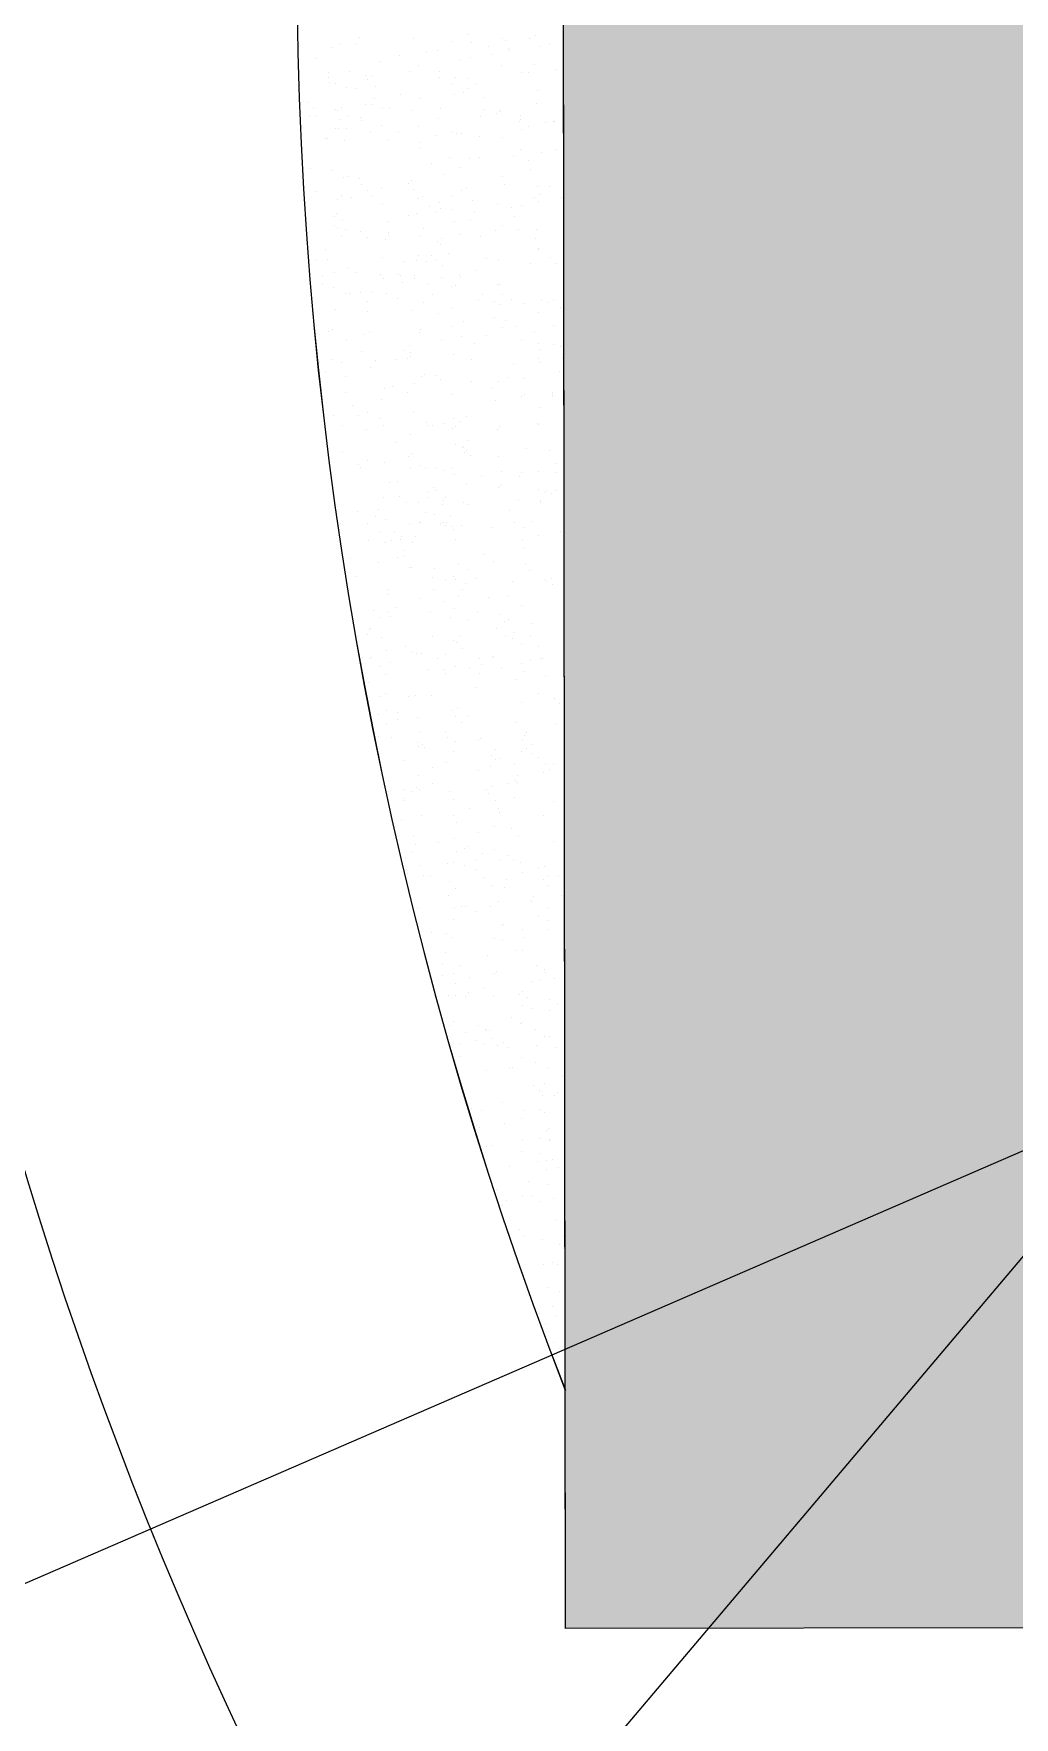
# Model space of a CAD drawing. Extents: x 19 to 316, y 21 to 530.
# Drawn here: x 148.38 to 156.2, y 372.19 to 385.61 of the extents above; entities that cross this region are included whole.
import ezdxf

# ---------------------------------------------------------------- set-up
doc = ezdxf.new("R2010")
doc.units = 0
doc.header["$MEASUREMENT"] = 0
doc.layers.get('0').update_dxf_attribs({"linetype": 'CONTINUOUS'})
doc.layers.add('FURN', color=138, linetype='CONTINUOUS')
doc.layers.add('FURNTIURE', color=7, linetype='CONTINUOUS')

# ---------------------------------------------------------------- blocks, each defined once
blk = doc.blocks.new("50'X96'-G60")
at = {"layer": 'FURNTIURE', "color": 3, "linetype": 'CONTINUOUS'}
for p, q in [((1346.457, 876.471), (1346.457, 876.471)), ((1348.628, 876.452), (1348.628, 876.452)), ((1353.978, 876.466), (1353.978, 876.466)), ((1359.839, 876.457), (1359.839, 876.457)), ((1344.653, 876.295), (1344.653, 876.295)), ((1345.641, 876.342), (1345.641, 876.342)), ((1347.98, 876.426), (1347.98, 876.426)), ((1348.209, 876.345), (1348.209, 876.345)), ((1348.442, 876.336), (1348.442, 876.336)), ((1349.104, 876.326), (1349.104, 876.326)), ((1349.778, 876.291), (1349.778, 876.291)), ((1349.952, 876.374), (1349.952, 876.374)), ((1350.289, 876.374), (1350.289, 876.374)), ((1350.798, 876.433), (1350.798, 876.433)), ((1352.626, 876.239), (1352.626, 876.239)), ((1352.968, 876.413), (1352.968, 876.413)), ((1353.724, 876.333), (1353.724, 876.333)), ((1353.804, 876.285), (1353.804, 876.285)), ((1355.139, 876.393), (1355.139, 876.393)), ((1355.264, 876.265), (1355.264, 876.265)), ((1355.55, 876.27), (1355.55, 876.27)), ((1355.709, 876.273), (1355.709, 876.273)), ((1356.7, 876.276), (1356.7, 876.276)), ((1356.842, 876.286), (1356.842, 876.286)), ((1357.309, 876.374), (1357.309, 876.374)), ((1358.327, 876.265), (1358.327, 876.265)), ((1358.344, 876.247), (1358.344, 876.247)), ((1358.836, 876.24), (1358.836, 876.24)), ((1359.479, 876.355), (1359.479, 876.355)), ((1359.787, 876.409), (1359.787, 876.409)), ((1360.326, 876.266), (1360.326, 876.266)), ((1360.697, 876.359), (1360.697, 876.359)), ((1361.021, 876.324), (1361.021, 876.324)), ((1344.554, 876.118), (1344.554, 876.118)), ((1344.695, 876.184), (1344.695, 876.184)), ((1344.925, 876.101), (1344.925, 876.101)), ((1345.025, 876.027), (1345.025, 876.027)), ((1345.415, 876.138), (1345.415, 876.138)), ((1346.032, 876.191), (1346.032, 876.191)), ((1346.452, 876.138), (1346.452, 876.138)), ((1347.004, 876.132), (1347.004, 876.132)), ((1347.422, 876.059), (1347.422, 876.059)), ((1348.435, 876.156), (1348.435, 876.156)), ((1348.629, 876.156), (1348.629, 876.156)), ((1349.238, 876.173), (1349.238, 876.173)), ((1350.416, 876.174), (1350.416, 876.174)), ((1351.968, 876.066), (1351.968, 876.066)), ((1352.398, 876.193), (1352.398, 876.193)), ((1353.492, 876.057), (1353.492, 876.057)), ((1353.599, 876.058), (1353.599, 876.058)), ((1354.38, 876.211), (1354.38, 876.211)), ((1355.188, 876.204), (1355.188, 876.204)), ((1355.404, 876.083), (1355.404, 876.083)), ((1355.47, 876.051), (1355.47, 876.051)), ((1356.363, 876.23), (1356.363, 876.23)), ((1356.468, 876.049), (1356.468, 876.049)), ((1356.808, 876.059), (1356.808, 876.059)), ((1357.165, 876.22), (1357.165, 876.22)), ((1357.913, 876.192), (1357.913, 876.192)), ((1358.08, 876.162), (1358.08, 876.162)), ((1360.039, 876.197), (1360.039, 876.197)), ((1345.02, 875.94), (1345.02, 875.94)), ((1345.568, 875.928), (1345.568, 875.928)), ((1345.74, 875.94), (1345.74, 875.94)), ((1345.988, 875.926), (1345.988, 875.926)), ((1346.7, 875.94), (1346.7, 875.94)), ((1346.722, 875.816), (1346.722, 875.816)), ((1346.996, 875.903), (1346.996, 875.903)), ((1348.38, 875.94), (1348.38, 875.94)), ((1348.705, 875.835), (1348.705, 875.835)), ((1349.1, 875.94), (1349.1, 875.94)), ((1350.06, 875.94), (1350.06, 875.94)), ((1350.686, 875.852), (1350.686, 875.852)), ((1350.748, 875.961), (1350.748, 875.961)), ((1351.74, 875.94), (1351.74, 875.94)), ((1352.21, 875.94), (1352.21, 875.94)), ((1352.46, 875.94), (1352.46, 875.94)), ((1352.564, 875.973), (1352.564, 875.973)), ((1352.668, 875.871), (1352.668, 875.871)), ((1353.214, 875.858), (1353.214, 875.858)), ((1353.42, 875.94), (1353.42, 875.94)), ((1353.541, 876), (1353.541, 876)), ((1353.872, 875.883), (1353.872, 875.883)), ((1353.966, 875.879), (1353.966, 875.879)), ((1354.159, 875.84), (1354.159, 875.84)), ((1354.65, 875.889), (1354.65, 875.889)), ((1355.1, 875.94), (1355.1, 875.94)), ((1355.82, 875.94), (1355.82, 875.94)), ((1356.082, 875.869), (1356.082, 875.869)), ((1356.633, 875.908), (1356.633, 875.908)), ((1356.67, 876.008), (1356.67, 876.008)), ((1356.78, 875.94), (1356.78, 875.94)), ((1357.561, 875.82), (1357.561, 875.82)), ((1358.196, 875.926), (1358.196, 875.926)), ((1358.46, 875.94), (1358.46, 875.94)), ((1358.614, 875.925), (1358.614, 875.925)), ((1359.18, 875.94), (1359.18, 875.94)), ((1360.14, 875.94), (1360.14, 875.94)), ((1344.74, 875.798), (1344.74, 875.798)), ((1345.515, 875.681), (1345.515, 875.681)), ((1347.014, 875.619), (1347.014, 875.619)), ((1347.686, 875.661), (1347.686, 875.661)), ((1347.692, 875.637), (1347.692, 875.637)), ((1348.868, 875.762), (1348.868, 875.762)), ((1348.914, 875.644), (1348.914, 875.644)), ((1349.154, 875.616), (1349.154, 875.616)), ((1349.486, 875.661), (1349.486, 875.661)), ((1349.52, 875.64), (1349.52, 875.64)), ((1349.855, 875.642), (1349.855, 875.642)), ((1350.252, 875.652), (1350.252, 875.652)), ((1350.54, 875.783), (1350.54, 875.783)), ((1351.615, 875.769), (1351.615, 875.769)), ((1351.915, 875.777), (1351.915, 875.777)), ((1352.026, 875.622), (1352.026, 875.622)), ((1352.53, 875.676), (1352.53, 875.676)), ((1353.554, 875.609), (1353.554, 875.609)), ((1353.975, 875.763), (1353.975, 875.763)), ((1354.196, 875.603), (1354.196, 875.603)), ((1354.337, 875.66), (1354.337, 875.66)), ((1355.96, 875.689), (1355.96, 875.689)), ((1356.35, 875.614), (1356.35, 875.614)), ((1356.923, 875.796), (1356.923, 875.796)), ((1357.309, 875.753), (1357.309, 875.753)), ((1357.558, 875.781), (1357.558, 875.781)), ((1357.992, 875.687), (1357.992, 875.687)), ((1359.236, 875.742), (1359.236, 875.742)), ((1359.295, 875.692), (1359.295, 875.692)), ((1344.691, 875.522), (1344.691, 875.522)), ((1344.788, 875.578), (1344.788, 875.578)), ((1345.34, 875.482), (1345.34, 875.482)), ((1345.577, 875.425), (1345.577, 875.425)), ((1347.361, 875.504), (1347.361, 875.504)), ((1349, 875.558), (1349, 875.558)), ((1351.093, 875.472), (1351.093, 875.472)), ((1351.64, 875.519), (1351.64, 875.519)), ((1353.807, 875.396), (1353.807, 875.396)), ((1354.102, 875.52), (1354.102, 875.52)), ((1354.516, 875.593), (1354.516, 875.593)), ((1356.367, 875.583), (1356.367, 875.583)), ((1357.077, 875.477), (1357.077, 875.477)), ((1358.092, 875.426), (1358.092, 875.426)), ((1358.537, 875.564), (1358.537, 875.564)), ((1344.638, 875.312), (1344.638, 875.312)), ((1345.152, 875.377), (1345.152, 875.377)), ((1345.22, 875.257), (1345.22, 875.257)), ((1346.099, 875.291), (1346.099, 875.291)), ((1346.782, 875.343), (1346.782, 875.343)), ((1346.882, 875.296), (1346.882, 875.296)), ((1347.063, 875.177), (1347.063, 875.177)), ((1347.511, 875.37), (1347.511, 875.37)), ((1349.655, 875.269), (1349.655, 875.269)), ((1350.214, 875.241), (1350.214, 875.241)), ((1350.437, 875.208), (1350.437, 875.208)), ((1351.531, 875.19), (1351.531, 875.19)), ((1351.913, 875.258), (1351.913, 875.258)), ((1352.271, 875.197), (1352.271, 875.197)), ((1352.771, 875.348), (1352.771, 875.348)), ((1354.289, 875.279), (1354.289, 875.279)), ((1354.936, 875.363), (1354.936, 875.363)), ((1355.013, 875.209), (1355.013, 875.209)), ((1356.612, 875.259), (1356.612, 875.259)), ((1356.654, 875.223), (1356.654, 875.223)), ((1358.285, 875.361), (1358.285, 875.361)), ((1345.085, 875.112), (1345.085, 875.112)), ((1346.217, 875.158), (1346.217, 875.158)), ((1347.701, 875.113), (1347.701, 875.113)), ((1347.712, 875.063), (1347.712, 875.063)), ((1348.218, 875.065), (1348.218, 875.065)), ((1349.073, 875.07), (1349.073, 875.07)), ((1349.437, 874.961), (1349.437, 874.961)), ((1350.6, 875.038), (1350.6, 875.038)), ((1350.69, 874.996), (1350.69, 874.996)), ((1351.419, 874.979), (1351.419, 874.979)), ((1351.881, 875.038), (1351.881, 875.038)), ((1352.199, 875.116), (1352.199, 875.116)), ((1352.356, 874.976), (1352.356, 874.976)), ((1352.586, 874.977), (1352.586, 874.977)), ((1353.132, 875.104), (1353.132, 875.104)), ((1353.401, 874.997), (1353.401, 874.997)), ((1353.448, 875.102), (1353.448, 875.102)), ((1354.47, 875.112), (1354.47, 875.112)), ((1355.216, 875.019), (1355.216, 875.019)), ((1355.383, 875.016), (1355.383, 875.016)), ((1355.69, 875.076), (1355.69, 875.076)), ((1355.86, 874.98), (1355.86, 874.98)), ((1356.275, 875.144), (1356.275, 875.144)), ((1357.262, 875.145), (1357.262, 875.145)), ((1345.473, 874.924), (1345.473, 874.924)), ((1346.307, 874.956), (1346.307, 874.956)), ((1346.657, 874.906), (1346.657, 874.906)), ((1346.78, 874.862), (1346.78, 874.862)), ((1347.321, 874.808), (1347.321, 874.808)), ((1347.455, 874.943), (1347.455, 874.943)), ((1348.835, 874.865), (1348.835, 874.865)), ((1350.291, 874.848), (1350.291, 874.848)), ((1350.369, 874.762), (1350.369, 874.762)), ((1350.46, 874.937), (1350.46, 874.937)), ((1350.686, 874.955), (1350.686, 874.955)), ((1350.705, 874.921), (1350.705, 874.921)), ((1351.263, 874.845), (1351.263, 874.845)), ((1351.382, 874.819), (1351.382, 874.819)), ((1353.779, 874.816), (1353.779, 874.816)), ((1355.146, 874.784), (1355.146, 874.784)), ((1344.93, 874.649), (1344.93, 874.649)), ((1345.344, 874.658), (1345.344, 874.658)), ((1345.501, 874.56), (1345.501, 874.56)), ((1345.906, 874.664), (1345.906, 874.664)), ((1346.376, 874.562), (1346.376, 874.562)), ((1346.576, 874.697), (1346.576, 874.697)), ((1346.61, 874.649), (1346.61, 874.649)), ((1346.984, 874.71), (1346.984, 874.71)), ((1347.074, 874.663), (1347.074, 874.663)), ((1347.33, 874.649), (1347.33, 874.649)), ((1347.393, 874.619), (1347.393, 874.619)), ((1347.574, 874.596), (1347.574, 874.596)), ((1347.914, 874.706), (1347.914, 874.706)), ((1348.016, 874.567), (1348.016, 874.567)), ((1348.29, 874.649), (1348.29, 874.649)), ((1348.545, 874.543), (1348.545, 874.543)), ((1348.825, 874.713), (1348.825, 874.713)), ((1348.848, 874.68), (1348.848, 874.68)), ((1349.304, 874.573), (1349.304, 874.573)), ((1349.97, 874.649), (1349.97, 874.649)), ((1350.69, 874.649), (1350.69, 874.649)), ((1351.65, 874.649), (1351.65, 874.649)), ((1352.343, 874.612), (1352.343, 874.612)), ((1353.33, 874.649), (1353.33, 874.649)), ((1353.454, 874.619), (1353.454, 874.619)), ((1354.05, 874.649), (1354.05, 874.649)), ((1354.649, 874.573), (1354.649, 874.573)), ((1355.01, 874.649), (1355.01, 874.649)), ((1355.55, 874.62), (1355.55, 874.62)), ((1345.771, 874.389), (1345.771, 874.389)), ((1348.459, 874.525), (1348.459, 874.525)), ((1350.17, 874.378), (1350.17, 874.378)), ((1350.716, 874.523), (1350.716, 874.523)), ((1350.905, 874.409), (1350.905, 874.409)), ((1351.038, 874.455), (1351.038, 874.455)), ((1351.11, 874.463), (1351.11, 874.463)), ((1351.76, 874.349), (1351.76, 874.349)), ((1352.886, 874.504), (1352.886, 874.504)), ((1353.688, 874.444), (1353.688, 874.444)), ((1354.185, 874.458), (1354.185, 874.458)), ((1354.589, 874.343), (1354.589, 874.343)), ((1354.91, 874.471), (1354.91, 874.471)), ((1355.057, 874.484), (1355.057, 874.484)), ((1355.111, 874.497), (1355.111, 874.497)), ((1345.876, 874.263), (1345.876, 874.263)), ((1346.48, 874.176), (1346.48, 874.176)), ((1346.893, 874.249), (1346.893, 874.249)), ((1347.802, 874.243), (1347.802, 874.243)), ((1349.135, 874.172), (1349.135, 874.172)), ((1349.468, 874.205), (1349.468, 874.205)), ((1350.378, 874.198), (1350.378, 874.198)), ((1350.796, 874.158), (1350.796, 874.158)), ((1351.531, 874.26), (1351.531, 874.26)), ((1351.594, 874.248), (1351.594, 874.248)), ((1351.877, 874.281), (1351.877, 874.281)), ((1352.133, 874.166), (1352.133, 874.166)), ((1352.502, 874.149), (1352.502, 874.149)), ((1352.883, 874.151), (1352.883, 874.151)), ((1353.055, 874.227), (1353.055, 874.227)), ((1353.229, 874.229), (1353.229, 874.229)), ((1345.617, 873.925), (1345.617, 873.925)), ((1347.787, 873.907), (1347.787, 873.907)), ((1348.03, 874.002), (1348.03, 874.002)), ((1348.538, 873.924), (1348.538, 873.924)), ((1348.647, 874.105), (1348.647, 874.105)), ((1349.52, 873.99), (1349.52, 873.99)), ((1349.999, 873.903), (1349.999, 873.903)), ((1351.793, 874.07), (1351.793, 874.07)), ((1344.581, 873.899), (1344.581, 873.899)), ((1344.648, 873.853), (1344.648, 873.853)), ((1345.578, 873.759), (1345.578, 873.759)), ((1345.879, 873.712), (1345.879, 873.712)), ((1346.33, 873.767), (1346.33, 873.767)), ((1346.593, 873.798), (1346.593, 873.798)), ((1347.476, 873.743), (1347.476, 873.743)), ((1348.394, 873.731), (1348.394, 873.731)), ((1349.211, 873.812), (1349.211, 873.812)), ((1349.958, 873.887), (1349.958, 873.887)), ((1352.128, 873.867), (1352.128, 873.867)), ((1344.663, 873.666), (1344.663, 873.666)), ((1345.157, 873.594), (1345.157, 873.594)), ((1345.484, 873.599), (1345.484, 873.599)), ((1345.501, 873.63), (1345.501, 873.63)), ((1345.608, 873.666), (1345.608, 873.666)), ((1345.847, 873.503), (1345.847, 873.503)), ((1346.258, 873.552), (1346.258, 873.552)), ((1346.943, 873.579), (1346.943, 873.579)), ((1346.966, 873.626), (1346.966, 873.626)), ((1348.677, 873.67), (1348.677, 873.67)), ((1349.462, 873.682), (1349.462, 873.682)), ((1349.803, 873.684), (1349.803, 873.684)), ((1350.693, 873.653), (1350.693, 873.653)), ((1344.84, 873.359), (1344.84, 873.359)), ((1345.56, 873.359), (1345.56, 873.359)), ((1345.56, 873.269), (1345.56, 873.269)), ((1346.52, 873.359), (1346.52, 873.359)), ((1347.245, 873.467), (1347.245, 873.467)), ((1347.381, 873.354), (1347.381, 873.354)), ((1347.576, 873.434), (1347.576, 873.434)), ((1348.2, 873.359), (1348.2, 873.359)), ((1344.675, 873.135), (1344.675, 873.135)), ((1345.39, 873.246), (1345.39, 873.246))]:
    blk.add_line(p, q, dxfattribs=at)
blk = doc.blocks.new("50'X96'-G61")
at = {"layer": 'FURNTIURE', "color": 1, "linetype": 'CONTINUOUS'}
for p, q in [((1346.457, 876.471), (1346.457, 876.471)), ((1348.628, 876.452), (1348.628, 876.452)), ((1353.978, 876.466), (1353.978, 876.466)), ((1359.839, 876.457), (1359.839, 876.457)), ((1344.653, 876.295), (1344.653, 876.295)), ((1345.641, 876.342), (1345.641, 876.342)), ((1347.98, 876.426), (1347.98, 876.426)), ((1348.209, 876.345), (1348.209, 876.345)), ((1348.442, 876.336), (1348.442, 876.336)), ((1349.104, 876.326), (1349.104, 876.326)), ((1349.778, 876.291), (1349.778, 876.291)), ((1349.952, 876.374), (1349.952, 876.374)), ((1350.289, 876.374), (1350.289, 876.374)), ((1350.798, 876.433), (1350.798, 876.433)), ((1352.626, 876.239), (1352.626, 876.239)), ((1352.968, 876.413), (1352.968, 876.413)), ((1353.724, 876.333), (1353.724, 876.333)), ((1353.804, 876.285), (1353.804, 876.285)), ((1355.139, 876.393), (1355.139, 876.393)), ((1355.264, 876.265), (1355.264, 876.265)), ((1355.55, 876.27), (1355.55, 876.27)), ((1355.709, 876.273), (1355.709, 876.273)), ((1356.7, 876.276), (1356.7, 876.276)), ((1356.842, 876.286), (1356.842, 876.286)), ((1357.309, 876.374), (1357.309, 876.374)), ((1358.327, 876.265), (1358.327, 876.265)), ((1358.344, 876.247), (1358.344, 876.247)), ((1358.836, 876.24), (1358.836, 876.24)), ((1359.479, 876.355), (1359.479, 876.355)), ((1359.787, 876.409), (1359.787, 876.409)), ((1360.326, 876.266), (1360.326, 876.266)), ((1360.697, 876.359), (1360.697, 876.359)), ((1361.021, 876.324), (1361.021, 876.324)), ((1344.554, 876.118), (1344.554, 876.118)), ((1344.695, 876.184), (1344.695, 876.184)), ((1344.925, 876.101), (1344.925, 876.101)), ((1345.025, 876.027), (1345.025, 876.027)), ((1345.415, 876.138), (1345.415, 876.138)), ((1346.032, 876.191), (1346.032, 876.191)), ((1346.452, 876.138), (1346.452, 876.138)), ((1347.004, 876.132), (1347.004, 876.132)), ((1347.422, 876.059), (1347.422, 876.059)), ((1348.435, 876.156), (1348.435, 876.156)), ((1348.629, 876.156), (1348.629, 876.156)), ((1349.238, 876.173), (1349.238, 876.173)), ((1350.416, 876.174), (1350.416, 876.174)), ((1351.968, 876.066), (1351.968, 876.066)), ((1352.398, 876.193), (1352.398, 876.193)), ((1353.492, 876.057), (1353.492, 876.057)), ((1353.599, 876.058), (1353.599, 876.058)), ((1354.38, 876.211), (1354.38, 876.211)), ((1355.188, 876.204), (1355.188, 876.204)), ((1355.404, 876.083), (1355.404, 876.083)), ((1355.47, 876.051), (1355.47, 876.051)), ((1356.363, 876.23), (1356.363, 876.23)), ((1356.468, 876.049), (1356.468, 876.049)), ((1356.808, 876.059), (1356.808, 876.059)), ((1357.165, 876.22), (1357.165, 876.22)), ((1357.913, 876.192), (1357.913, 876.192)), ((1358.08, 876.162), (1358.08, 876.162)), ((1360.039, 876.197), (1360.039, 876.197)), ((1345.02, 875.94), (1345.02, 875.94)), ((1345.568, 875.928), (1345.568, 875.928)), ((1345.74, 875.94), (1345.74, 875.94)), ((1345.988, 875.926), (1345.988, 875.926)), ((1346.7, 875.94), (1346.7, 875.94)), ((1346.722, 875.816), (1346.722, 875.816)), ((1346.996, 875.903), (1346.996, 875.903)), ((1348.38, 875.94), (1348.38, 875.94)), ((1348.705, 875.835), (1348.705, 875.835)), ((1349.1, 875.94), (1349.1, 875.94)), ((1350.06, 875.94), (1350.06, 875.94)), ((1350.686, 875.852), (1350.686, 875.852)), ((1350.748, 875.961), (1350.748, 875.961)), ((1351.74, 875.94), (1351.74, 875.94)), ((1352.21, 875.94), (1352.21, 875.94)), ((1352.46, 875.94), (1352.46, 875.94)), ((1352.564, 875.973), (1352.564, 875.973)), ((1352.668, 875.871), (1352.668, 875.871)), ((1353.214, 875.858), (1353.214, 875.858)), ((1353.42, 875.94), (1353.42, 875.94)), ((1353.541, 876), (1353.541, 876)), ((1353.872, 875.883), (1353.872, 875.883)), ((1353.966, 875.879), (1353.966, 875.879)), ((1354.159, 875.84), (1354.159, 875.84)), ((1354.65, 875.889), (1354.65, 875.889)), ((1355.1, 875.94), (1355.1, 875.94)), ((1355.82, 875.94), (1355.82, 875.94)), ((1356.082, 875.869), (1356.082, 875.869)), ((1356.633, 875.908), (1356.633, 875.908)), ((1356.67, 876.008), (1356.67, 876.008)), ((1356.78, 875.94), (1356.78, 875.94)), ((1357.561, 875.82), (1357.561, 875.82)), ((1358.196, 875.926), (1358.196, 875.926)), ((1358.46, 875.94), (1358.46, 875.94)), ((1358.614, 875.925), (1358.614, 875.925)), ((1359.18, 875.94), (1359.18, 875.94)), ((1360.14, 875.94), (1360.14, 875.94)), ((1344.74, 875.798), (1344.74, 875.798)), ((1345.515, 875.681), (1345.515, 875.681)), ((1347.014, 875.619), (1347.014, 875.619)), ((1347.686, 875.661), (1347.686, 875.661)), ((1347.692, 875.637), (1347.692, 875.637)), ((1348.868, 875.762), (1348.868, 875.762)), ((1348.914, 875.644), (1348.914, 875.644)), ((1349.154, 875.616), (1349.154, 875.616)), ((1349.486, 875.661), (1349.486, 875.661)), ((1349.52, 875.64), (1349.52, 875.64)), ((1349.855, 875.642), (1349.855, 875.642)), ((1350.252, 875.652), (1350.252, 875.652)), ((1350.54, 875.783), (1350.54, 875.783)), ((1351.615, 875.769), (1351.615, 875.769)), ((1351.915, 875.777), (1351.915, 875.777)), ((1352.026, 875.622), (1352.026, 875.622)), ((1352.53, 875.676), (1352.53, 875.676)), ((1353.554, 875.609), (1353.554, 875.609)), ((1353.975, 875.763), (1353.975, 875.763)), ((1354.196, 875.603), (1354.196, 875.603)), ((1354.337, 875.66), (1354.337, 875.66)), ((1355.96, 875.689), (1355.96, 875.689)), ((1356.35, 875.614), (1356.35, 875.614)), ((1356.923, 875.796), (1356.923, 875.796)), ((1357.309, 875.753), (1357.309, 875.753)), ((1357.558, 875.781), (1357.558, 875.781)), ((1357.992, 875.687), (1357.992, 875.687)), ((1359.236, 875.742), (1359.236, 875.742)), ((1359.295, 875.692), (1359.295, 875.692)), ((1344.691, 875.522), (1344.691, 875.522)), ((1344.788, 875.578), (1344.788, 875.578)), ((1345.34, 875.482), (1345.34, 875.482)), ((1345.577, 875.425), (1345.577, 875.425)), ((1347.361, 875.504), (1347.361, 875.504)), ((1349, 875.558), (1349, 875.558)), ((1351.093, 875.472), (1351.093, 875.472)), ((1351.64, 875.519), (1351.64, 875.519)), ((1353.807, 875.396), (1353.807, 875.396)), ((1354.102, 875.52), (1354.102, 875.52)), ((1354.516, 875.593), (1354.516, 875.593)), ((1356.367, 875.583), (1356.367, 875.583)), ((1357.077, 875.477), (1357.077, 875.477)), ((1358.092, 875.426), (1358.092, 875.426)), ((1358.537, 875.564), (1358.537, 875.564)), ((1344.638, 875.312), (1344.638, 875.312)), ((1345.152, 875.377), (1345.152, 875.377)), ((1345.22, 875.257), (1345.22, 875.257)), ((1346.099, 875.291), (1346.099, 875.291)), ((1346.782, 875.343), (1346.782, 875.343)), ((1346.882, 875.296), (1346.882, 875.296)), ((1347.063, 875.177), (1347.063, 875.177)), ((1347.511, 875.37), (1347.511, 875.37)), ((1349.655, 875.269), (1349.655, 875.269)), ((1350.214, 875.241), (1350.214, 875.241)), ((1350.437, 875.208), (1350.437, 875.208)), ((1351.531, 875.19), (1351.531, 875.19)), ((1351.913, 875.258), (1351.913, 875.258)), ((1352.271, 875.197), (1352.271, 875.197)), ((1352.771, 875.348), (1352.771, 875.348)), ((1354.289, 875.279), (1354.289, 875.279)), ((1354.936, 875.363), (1354.936, 875.363)), ((1355.013, 875.209), (1355.013, 875.209)), ((1356.612, 875.259), (1356.612, 875.259)), ((1356.654, 875.223), (1356.654, 875.223)), ((1358.285, 875.361), (1358.285, 875.361)), ((1345.085, 875.112), (1345.085, 875.112)), ((1346.217, 875.158), (1346.217, 875.158)), ((1347.701, 875.113), (1347.701, 875.113)), ((1347.712, 875.063), (1347.712, 875.063)), ((1348.218, 875.065), (1348.218, 875.065)), ((1349.073, 875.07), (1349.073, 875.07)), ((1349.437, 874.961), (1349.437, 874.961)), ((1350.6, 875.038), (1350.6, 875.038)), ((1350.69, 874.996), (1350.69, 874.996)), ((1351.419, 874.979), (1351.419, 874.979)), ((1351.881, 875.038), (1351.881, 875.038)), ((1352.199, 875.116), (1352.199, 875.116)), ((1352.356, 874.976), (1352.356, 874.976)), ((1352.586, 874.977), (1352.586, 874.977)), ((1353.132, 875.104), (1353.132, 875.104)), ((1353.401, 874.997), (1353.401, 874.997)), ((1353.448, 875.102), (1353.448, 875.102)), ((1354.47, 875.112), (1354.47, 875.112)), ((1355.216, 875.019), (1355.216, 875.019)), ((1355.383, 875.016), (1355.383, 875.016)), ((1355.69, 875.076), (1355.69, 875.076)), ((1355.86, 874.98), (1355.86, 874.98)), ((1356.275, 875.144), (1356.275, 875.144)), ((1357.262, 875.145), (1357.262, 875.145)), ((1345.473, 874.924), (1345.473, 874.924)), ((1346.307, 874.956), (1346.307, 874.956)), ((1346.657, 874.906), (1346.657, 874.906)), ((1346.78, 874.862), (1346.78, 874.862)), ((1347.321, 874.808), (1347.321, 874.808)), ((1347.455, 874.943), (1347.455, 874.943)), ((1348.835, 874.865), (1348.835, 874.865)), ((1350.291, 874.848), (1350.291, 874.848)), ((1350.369, 874.762), (1350.369, 874.762)), ((1350.46, 874.937), (1350.46, 874.937)), ((1350.686, 874.955), (1350.686, 874.955)), ((1350.705, 874.921), (1350.705, 874.921)), ((1351.263, 874.845), (1351.263, 874.845)), ((1351.382, 874.819), (1351.382, 874.819)), ((1353.779, 874.816), (1353.779, 874.816)), ((1355.146, 874.784), (1355.146, 874.784)), ((1344.93, 874.649), (1344.93, 874.649)), ((1345.344, 874.658), (1345.344, 874.658)), ((1345.501, 874.56), (1345.501, 874.56)), ((1345.906, 874.664), (1345.906, 874.664)), ((1346.376, 874.562), (1346.376, 874.562)), ((1346.576, 874.697), (1346.576, 874.697)), ((1346.61, 874.649), (1346.61, 874.649)), ((1346.984, 874.71), (1346.984, 874.71)), ((1347.074, 874.663), (1347.074, 874.663)), ((1347.33, 874.649), (1347.33, 874.649)), ((1347.393, 874.619), (1347.393, 874.619)), ((1347.574, 874.596), (1347.574, 874.596)), ((1347.914, 874.706), (1347.914, 874.706)), ((1348.016, 874.567), (1348.016, 874.567)), ((1348.29, 874.649), (1348.29, 874.649)), ((1348.545, 874.543), (1348.545, 874.543)), ((1348.825, 874.713), (1348.825, 874.713)), ((1348.848, 874.68), (1348.848, 874.68)), ((1349.304, 874.573), (1349.304, 874.573)), ((1349.97, 874.649), (1349.97, 874.649)), ((1350.69, 874.649), (1350.69, 874.649)), ((1351.65, 874.649), (1351.65, 874.649)), ((1352.343, 874.612), (1352.343, 874.612)), ((1353.33, 874.649), (1353.33, 874.649)), ((1353.454, 874.619), (1353.454, 874.619)), ((1354.05, 874.649), (1354.05, 874.649)), ((1354.649, 874.573), (1354.649, 874.573)), ((1355.01, 874.649), (1355.01, 874.649)), ((1355.55, 874.62), (1355.55, 874.62)), ((1345.771, 874.389), (1345.771, 874.389)), ((1348.459, 874.525), (1348.459, 874.525)), ((1350.17, 874.378), (1350.17, 874.378)), ((1350.716, 874.523), (1350.716, 874.523)), ((1350.905, 874.409), (1350.905, 874.409)), ((1351.038, 874.455), (1351.038, 874.455)), ((1351.11, 874.463), (1351.11, 874.463)), ((1351.76, 874.349), (1351.76, 874.349)), ((1352.886, 874.504), (1352.886, 874.504)), ((1353.688, 874.444), (1353.688, 874.444)), ((1354.185, 874.458), (1354.185, 874.458)), ((1354.589, 874.343), (1354.589, 874.343)), ((1354.91, 874.471), (1354.91, 874.471)), ((1355.057, 874.484), (1355.057, 874.484)), ((1355.111, 874.497), (1355.111, 874.497)), ((1345.876, 874.263), (1345.876, 874.263)), ((1346.48, 874.176), (1346.48, 874.176)), ((1346.893, 874.249), (1346.893, 874.249)), ((1347.802, 874.243), (1347.802, 874.243)), ((1349.135, 874.172), (1349.135, 874.172)), ((1349.468, 874.205), (1349.468, 874.205)), ((1350.378, 874.198), (1350.378, 874.198)), ((1350.796, 874.158), (1350.796, 874.158)), ((1351.531, 874.26), (1351.531, 874.26)), ((1351.594, 874.248), (1351.594, 874.248)), ((1351.877, 874.281), (1351.877, 874.281)), ((1352.133, 874.166), (1352.133, 874.166)), ((1352.502, 874.149), (1352.502, 874.149)), ((1352.883, 874.151), (1352.883, 874.151)), ((1353.055, 874.227), (1353.055, 874.227)), ((1353.229, 874.229), (1353.229, 874.229)), ((1345.617, 873.925), (1345.617, 873.925)), ((1347.787, 873.907), (1347.787, 873.907)), ((1348.03, 874.002), (1348.03, 874.002)), ((1348.538, 873.924), (1348.538, 873.924)), ((1348.647, 874.105), (1348.647, 874.105)), ((1349.52, 873.99), (1349.52, 873.99)), ((1349.999, 873.903), (1349.999, 873.903)), ((1351.793, 874.07), (1351.793, 874.07)), ((1344.581, 873.899), (1344.581, 873.899)), ((1344.648, 873.853), (1344.648, 873.853)), ((1345.578, 873.759), (1345.578, 873.759)), ((1345.879, 873.712), (1345.879, 873.712)), ((1346.33, 873.767), (1346.33, 873.767)), ((1346.593, 873.798), (1346.593, 873.798)), ((1347.476, 873.743), (1347.476, 873.743)), ((1348.394, 873.731), (1348.394, 873.731)), ((1349.211, 873.812), (1349.211, 873.812)), ((1349.958, 873.887), (1349.958, 873.887)), ((1352.128, 873.867), (1352.128, 873.867)), ((1344.663, 873.666), (1344.663, 873.666)), ((1345.157, 873.594), (1345.157, 873.594)), ((1345.484, 873.599), (1345.484, 873.599)), ((1345.501, 873.63), (1345.501, 873.63)), ((1345.608, 873.666), (1345.608, 873.666)), ((1345.847, 873.503), (1345.847, 873.503)), ((1346.258, 873.552), (1346.258, 873.552)), ((1346.943, 873.579), (1346.943, 873.579)), ((1346.966, 873.626), (1346.966, 873.626)), ((1348.677, 873.67), (1348.677, 873.67)), ((1349.462, 873.682), (1349.462, 873.682)), ((1349.803, 873.684), (1349.803, 873.684)), ((1350.693, 873.653), (1350.693, 873.653)), ((1344.84, 873.359), (1344.84, 873.359)), ((1345.56, 873.359), (1345.56, 873.359)), ((1345.56, 873.269), (1345.56, 873.269)), ((1346.52, 873.359), (1346.52, 873.359)), ((1347.245, 873.467), (1347.245, 873.467)), ((1347.381, 873.354), (1347.381, 873.354)), ((1347.576, 873.434), (1347.576, 873.434)), ((1348.2, 873.359), (1348.2, 873.359)), ((1344.675, 873.135), (1344.675, 873.135)), ((1345.39, 873.246), (1345.39, 873.246))]:
    blk.add_line(p, q, dxfattribs=at)
blk = doc.blocks.new("50'X96'-G62")
at = {"layer": 'FURNTIURE', "color": 3, "linetype": 'CONTINUOUS'}
for p, q in [((1345.382, 876.466), (1345.382, 876.466)), ((1346.599, 876.448), (1346.599, 876.448)), ((1347.092, 876.473), (1347.092, 876.473)), ((1359.671, 876.45), (1359.671, 876.45)), ((1345.641, 876.36), (1345.641, 876.36)), ((1345.996, 876.372), (1345.996, 876.372)), ((1346.457, 876.288), (1346.457, 876.288)), ((1347.427, 876.38), (1347.427, 876.38)), ((1347.897, 876.341), (1347.897, 876.341)), ((1348.469, 876.425), (1348.469, 876.425)), ((1348.783, 876.414), (1348.783, 876.414)), ((1349.051, 876.325), (1349.051, 876.325)), ((1349.083, 876.329), (1349.083, 876.329)), ((1350.055, 876.382), (1350.055, 876.382)), ((1350.296, 876.237), (1350.296, 876.237)), ((1351.394, 876.318), (1351.394, 876.318)), ((1351.417, 876.238), (1351.417, 876.238)), ((1351.473, 876.321), (1351.473, 876.321)), ((1352.909, 876.355), (1352.909, 876.355)), ((1353.232, 876.368), (1353.232, 876.368)), ((1353.743, 876.236), (1353.743, 876.236)), ((1355.136, 876.253), (1355.136, 876.253)), ((1355.814, 876.261), (1355.814, 876.261)), ((1356.762, 876.376), (1356.762, 876.376)), ((1357.165, 876.281), (1357.165, 876.281)), ((1357.572, 876.25), (1357.572, 876.25)), ((1357.661, 876.441), (1357.661, 876.441)), ((1357.877, 876.382), (1357.877, 876.382)), ((1357.914, 876.337), (1357.914, 876.337)), ((1358.468, 876.276), (1358.468, 876.276)), ((1358.472, 876.28), (1358.472, 876.28)), ((1358.719, 876.318), (1358.719, 876.318)), ((1358.724, 876.238), (1358.724, 876.238)), ((1358.817, 876.391), (1358.817, 876.391)), ((1359.034, 876.271), (1359.034, 876.271)), ((1360.011, 876.314), (1360.011, 876.314)), ((1360.033, 876.374), (1360.033, 876.374)), ((1360.38, 876.407), (1360.38, 876.407)), ((1360.561, 876.313), (1360.561, 876.313)), ((1344.592, 876.043), (1344.592, 876.043)), ((1345.25, 876.15), (1345.25, 876.15)), ((1345.7, 876.025), (1345.7, 876.025)), ((1346.247, 876.05), (1346.247, 876.05)), ((1346.56, 876.167), (1346.56, 876.167)), ((1346.592, 876.111), (1346.592, 876.111)), ((1346.65, 876.15), (1346.65, 876.15)), ((1347.108, 876.112), (1347.108, 876.112)), ((1347.234, 876.15), (1347.234, 876.15)), ((1347.25, 876.15), (1347.25, 876.15)), ((1347.885, 876.197), (1347.885, 876.197)), ((1348.05, 876.15), (1348.05, 876.15)), ((1348.282, 876.1), (1348.282, 876.1)), ((1348.67, 876.181), (1348.67, 876.181)), ((1349.438, 876.14), (1349.438, 876.14)), ((1349.45, 876.15), (1349.45, 876.15)), ((1350.05, 876.15), (1350.05, 876.15)), ((1350.276, 876.152), (1350.276, 876.152)), ((1350.439, 876.182), (1350.439, 876.182)), ((1350.678, 876.08), (1350.678, 876.08)), ((1350.85, 876.15), (1350.85, 876.15)), ((1351.298, 876.037), (1351.298, 876.037)), ((1352.121, 876.049), (1352.121, 876.049)), ((1352.25, 876.15), (1352.25, 876.15)), ((1352.401, 876.175), (1352.401, 876.175)), ((1352.412, 876.043), (1352.412, 876.043)), ((1352.85, 876.15), (1352.85, 876.15)), ((1353.65, 876.15), (1353.65, 876.15)), ((1353.835, 876.213), (1353.835, 876.213)), ((1355.029, 876.222), (1355.029, 876.222)), ((1355.05, 876.15), (1355.05, 876.15)), ((1355.65, 876.15), (1355.65, 876.15)), ((1356.27, 876.121), (1356.27, 876.121)), ((1356.45, 876.15), (1356.45, 876.15)), ((1357.275, 876.111), (1357.275, 876.111)), ((1357.487, 876.104), (1357.487, 876.104)), ((1357.783, 876.073), (1357.783, 876.073)), ((1357.85, 876.15), (1357.85, 876.15)), ((1358.124, 876.215), (1358.124, 876.215)), ((1358.45, 876.15), (1358.45, 876.15)), ((1358.636, 876.148), (1358.636, 876.148)), ((1359.178, 876.053), (1359.178, 876.053)), ((1359.25, 876.15), (1359.25, 876.15)), ((1359.717, 876.186), (1359.717, 876.186)), ((1360.65, 876.15), (1360.65, 876.15)), ((1360.776, 876.225), (1360.776, 876.225)), ((1345.612, 875.935), (1345.612, 875.935)), ((1345.643, 875.912), (1345.643, 875.912)), ((1346.073, 875.847), (1346.073, 875.847)), ((1346.83, 875.855), (1346.83, 875.855)), ((1347.88, 875.812), (1347.88, 875.812)), ((1348.222, 875.872), (1348.222, 875.872)), ((1348.871, 875.967), (1348.871, 875.967)), ((1349.077, 875.982), (1349.077, 875.982)), ((1350.108, 875.912), (1350.108, 875.912)), ((1350.415, 875.896), (1350.415, 875.896)), ((1351, 875.955), (1351, 875.955)), ((1351.22, 875.984), (1351.22, 875.984)), ((1351.429, 875.816), (1351.429, 875.816)), ((1352.071, 875.845), (1352.071, 875.845)), ((1352.156, 875.819), (1352.156, 875.819)), ((1353.333, 875.99), (1353.333, 875.99)), ((1353.57, 875.932), (1353.57, 875.932)), ((1353.724, 875.85), (1353.724, 875.85)), ((1353.946, 875.861), (1353.946, 875.861)), ((1354.941, 875.833), (1354.941, 875.833)), ((1354.975, 875.916), (1354.975, 875.916)), ((1355.923, 875.958), (1355.923, 875.958)), ((1356.077, 875.941), (1356.077, 875.941)), ((1356.597, 875.946), (1356.597, 875.946)), ((1356.996, 875.914), (1356.996, 875.914)), ((1357.426, 875.925), (1357.426, 875.925)), ((1358.994, 876.008), (1358.994, 876.008)), ((1359.683, 875.967), (1359.683, 875.967)), ((1344.618, 875.739), (1344.618, 875.739)), ((1344.721, 875.781), (1344.721, 875.781)), ((1344.931, 875.687), (1344.931, 875.687)), ((1345.834, 875.697), (1345.834, 875.697)), ((1346.325, 875.697), (1346.325, 875.697)), ((1346.426, 875.723), (1346.426, 875.723)), ((1346.682, 875.643), (1346.682, 875.643)), ((1346.949, 875.704), (1346.949, 875.704)), ((1347.376, 875.65), (1347.376, 875.65)), ((1347.823, 875.7), (1347.823, 875.7)), ((1347.946, 875.663), (1347.946, 875.663)), ((1348.147, 875.742), (1348.147, 875.742)), ((1348.236, 875.705), (1348.236, 875.705)), ((1350.044, 875.689), (1350.044, 875.689)), ((1350.223, 875.666), (1350.223, 875.666)), ((1351.853, 875.673), (1351.853, 875.673)), ((1351.933, 875.724), (1351.933, 875.724)), ((1352.128, 875.73), (1352.128, 875.73)), ((1353.661, 875.657), (1353.661, 875.657)), ((1353.681, 875.602), (1353.681, 875.602)), ((1354.296, 875.64), (1354.296, 875.64)), ((1354.55, 875.801), (1354.55, 875.801)), ((1354.88, 875.771), (1354.88, 875.771)), ((1354.948, 875.655), (1354.948, 875.655)), ((1355.186, 875.739), (1355.186, 875.739)), ((1355.292, 875.716), (1355.292, 875.716)), ((1355.47, 875.641), (1355.47, 875.641)), ((1355.751, 875.7), (1355.751, 875.7)), ((1355.772, 875.673), (1355.772, 875.673)), ((1357.244, 875.699), (1357.244, 875.699)), ((1357.278, 875.625), (1357.278, 875.625)), ((1358.801, 875.778), (1358.801, 875.778)), ((1359.086, 875.609), (1359.086, 875.609)), ((1345.485, 875.473), (1345.485, 875.473)), ((1346.093, 875.415), (1346.093, 875.415)), ((1348.107, 875.593), (1348.107, 875.593)), ((1348.334, 875.502), (1348.334, 875.502)), ((1350.115, 875.434), (1350.115, 875.434)), ((1350.747, 875.568), (1350.747, 875.568)), ((1351.178, 875.58), (1351.178, 875.58)), ((1352.378, 875.582), (1352.378, 875.582)), ((1352.395, 875.563), (1352.395, 875.563)), ((1352.401, 875.4), (1352.401, 875.4)), ((1352.484, 875.432), (1352.484, 875.432)), ((1352.589, 875.406), (1352.589, 875.406)), ((1353.404, 875.412), (1353.404, 875.412)), ((1353.421, 875.386), (1353.421, 875.386)), ((1353.624, 875.555), (1353.624, 875.555)), ((1353.758, 875.536), (1353.758, 875.536)), ((1354.051, 875.485), (1354.051, 875.485)), ((1354.593, 875.39), (1354.593, 875.39)), ((1354.814, 875.587), (1354.814, 875.587)), ((1354.86, 875.434), (1354.86, 875.434)), ((1355.156, 875.451), (1355.156, 875.451)), ((1355.257, 875.564), (1355.257, 875.564)), ((1355.929, 875.593), (1355.929, 875.593)), ((1356.563, 875.451), (1356.563, 875.451)), ((1356.651, 875.581), (1356.651, 875.581)), ((1357.087, 875.483), (1357.087, 875.483)), ((1357.259, 875.46), (1357.259, 875.46)), ((1357.597, 875.485), (1357.597, 875.485)), ((1358.316, 875.394), (1358.316, 875.394)), ((1358.551, 875.481), (1358.551, 875.481)), ((1344.539, 875.274), (1344.539, 875.274)), ((1344.825, 875.3), (1344.825, 875.3)), ((1344.855, 875.173), (1344.855, 875.173)), ((1345.098, 875.281), (1345.098, 875.281)), ((1345.794, 875.192), (1345.794, 875.192)), ((1346.479, 875.25), (1346.479, 875.25)), ((1346.507, 875.188), (1346.507, 875.188)), ((1346.635, 875.32), (1346.635, 875.32)), ((1347.604, 875.175), (1347.604, 875.175)), ((1348.159, 875.203), (1348.159, 875.203)), ((1348.344, 875.182), (1348.344, 875.182)), ((1348.429, 875.35), (1348.429, 875.35)), ((1348.632, 875.309), (1348.632, 875.309)), ((1348.909, 875.312), (1348.909, 875.312)), ((1349.35, 875.248), (1349.35, 875.248)), ((1349.737, 875.201), (1349.737, 875.201)), ((1349.738, 875.2), (1349.738, 875.2)), ((1349.781, 875.249), (1349.781, 875.249)), ((1349.811, 875.219), (1349.811, 875.219)), ((1349.849, 875.292), (1349.849, 875.292)), ((1350.465, 875.254), (1350.465, 875.254)), ((1350.725, 875.175), (1350.725, 875.175)), ((1351.286, 875.263), (1351.286, 875.263)), ((1351.462, 875.233), (1351.462, 875.233)), ((1351.825, 875.382), (1351.825, 875.382)), ((1352.514, 875.283), (1352.514, 875.283)), ((1353.114, 875.249), (1353.114, 875.249)), ((1353.211, 875.182), (1353.211, 875.182)), ((1354.765, 875.264), (1354.765, 875.264)), ((1355.059, 875.361), (1355.059, 875.361)), ((1355.529, 875.225), (1355.529, 875.225)), ((1355.585, 875.348), (1355.585, 875.348)), ((1356.417, 875.28), (1356.417, 875.28)), ((1357.119, 875.224), (1357.119, 875.224)), ((1357.214, 875.352), (1357.214, 875.352)), ((1358.068, 875.294), (1358.068, 875.294)), ((1358.18, 875.298), (1358.18, 875.298)), ((1344.632, 875.07), (1344.632, 875.07)), ((1345.175, 875.076), (1345.175, 875.076)), ((1345.775, 875.076), (1345.775, 875.076)), ((1345.782, 875.119), (1345.782, 875.119)), ((1346.086, 875.039), (1346.086, 875.039)), ((1346.575, 875.076), (1346.575, 875.076)), ((1346.741, 875.074), (1346.741, 875.074)), ((1347.303, 875.022), (1347.303, 875.022)), ((1347.571, 875.155), (1347.571, 875.155)), ((1347.975, 875.076), (1347.975, 875.076)), ((1348.575, 875.076), (1348.575, 875.076)), ((1349.375, 875.076), (1349.375, 875.076)), ((1349.412, 875.159), (1349.412, 875.159)), ((1349.473, 875.107), (1349.473, 875.107)), ((1349.992, 875.072), (1349.992, 875.072)), ((1350.089, 875.093), (1350.089, 875.093)), ((1350.377, 874.98), (1350.377, 874.98)), ((1350.775, 875.076), (1350.775, 875.076)), ((1351.221, 875.143), (1351.221, 875.143)), ((1351.375, 875.076), (1351.375, 875.076)), ((1351.623, 875.144), (1351.623, 875.144)), ((1351.687, 874.965), (1351.687, 874.965)), ((1351.772, 875.095), (1351.772, 875.095)), ((1352.116, 875.156), (1352.116, 875.156)), ((1352.175, 875.076), (1352.175, 875.076)), ((1352.539, 874.969), (1352.539, 874.969)), ((1353.029, 875.127), (1353.029, 875.127)), ((1353.339, 874.981), (1353.339, 874.981)), ((1353.575, 875.076), (1353.575, 875.076)), ((1354.075, 875.025), (1354.075, 875.025)), ((1354.175, 875.076), (1354.175, 875.076)), ((1354.385, 875.07), (1354.385, 875.07)), ((1354.667, 875.081), (1354.667, 875.081)), ((1354.838, 875.11), (1354.838, 875.11)), ((1354.975, 875.076), (1354.975, 875.076)), ((1354.99, 874.996), (1354.99, 874.996)), ((1355.553, 875.084), (1355.553, 875.084)), ((1355.921, 875.055), (1355.921, 875.055)), ((1356.105, 874.968), (1356.105, 874.968)), ((1356.375, 875.076), (1356.375, 875.076)), ((1356.642, 875.011), (1356.642, 875.011)), ((1356.646, 875.094), (1356.646, 875.094)), ((1356.975, 875.076), (1356.975, 875.076)), ((1357.41, 875.16), (1357.41, 875.16)), ((1344.758, 874.751), (1344.758, 874.751)), ((1345.002, 874.915), (1345.002, 874.915)), ((1345.08, 874.904), (1345.08, 874.904)), ((1345.6, 874.902), (1345.6, 874.902)), ((1345.813, 874.868), (1345.813, 874.868)), ((1346.159, 874.804), (1346.159, 874.804)), ((1346.732, 874.92), (1346.732, 874.92)), ((1347.184, 874.915), (1347.184, 874.915)), ((1347.376, 874.875), (1347.376, 874.875)), ((1347.607, 874.931), (1347.607, 874.931)), ((1347.694, 874.754), (1347.694, 874.754)), ((1347.813, 874.816), (1347.813, 874.816)), ((1348.384, 874.935), (1348.384, 874.935)), ((1348.891, 874.923), (1348.891, 874.923)), ((1349.466, 874.82), (1349.466, 874.82)), ((1349.467, 874.766), (1349.467, 874.766)), ((1350.036, 874.951), (1350.036, 874.951)), ((1350.245, 874.826), (1350.245, 874.826)), ((1350.591, 874.843), (1350.591, 874.843)), ((1352.121, 874.811), (1352.121, 874.811)), ((1352.865, 874.798), (1352.865, 874.798)), ((1353.981, 874.805), (1353.981, 874.805)), ((1354.724, 874.885), (1354.724, 874.885)), ((1355.854, 874.793), (1355.854, 874.793)), ((1356.246, 874.93), (1356.246, 874.93)), ((1356.392, 874.928), (1356.392, 874.928)), ((1356.773, 874.892), (1356.773, 874.892)), ((1344.587, 874.581), (1344.587, 874.581)), ((1345.7, 874.65), (1345.7, 874.65)), ((1346.495, 874.584), (1346.495, 874.584)), ((1346.796, 874.615), (1346.796, 874.615)), ((1347.395, 874.738), (1347.395, 874.738)), ((1347.62, 874.586), (1347.62, 874.586)), ((1348.257, 874.662), (1348.257, 874.662)), ((1348.94, 874.596), (1348.94, 874.596)), ((1349.433, 874.743), (1349.433, 874.743)), ((1349.575, 874.54), (1349.575, 874.54)), ((1349.815, 874.55), (1349.815, 874.55)), ((1350.008, 874.725), (1350.008, 874.725)), ((1350.859, 874.602), (1350.859, 874.602)), ((1350.944, 874.56), (1350.944, 874.56)), ((1351.258, 874.555), (1351.258, 874.555)), ((1352.328, 874.546), (1352.328, 874.546)), ((1352.344, 874.672), (1352.344, 874.672)), ((1353.146, 874.619), (1353.146, 874.619)), ((1353.508, 874.634), (1353.508, 874.634)), ((1353.525, 874.716), (1353.525, 874.716)), ((1354.03, 874.611), (1354.03, 874.611)), ((1354.073, 874.545), (1354.073, 874.545)), ((1355.139, 874.694), (1355.139, 874.694)), ((1344.798, 874.405), (1344.798, 874.405)), ((1345.009, 874.533), (1345.009, 874.533)), ((1345.298, 874.415), (1345.298, 874.415)), ((1346.419, 874.518), (1346.419, 874.518)), ((1346.819, 874.516), (1346.819, 874.516)), ((1347.402, 874.459), (1347.402, 874.459)), ((1347.576, 874.414), (1347.576, 874.414)), ((1348.517, 874.466), (1348.517, 874.466)), ((1348.596, 874.535), (1348.596, 874.535)), ((1348.627, 874.5), (1348.627, 874.5)), ((1349.051, 874.5), (1349.051, 874.5)), ((1349.675, 874.355), (1349.675, 874.355)), ((1349.859, 874.51), (1349.859, 874.51)), ((1350.435, 874.484), (1350.435, 874.484)), ((1350.801, 874.332), (1350.801, 874.332)), ((1351.13, 874.376), (1351.13, 874.376)), ((1351.252, 874.527), (1351.252, 874.527)), ((1352.244, 874.468), (1352.244, 874.468)), ((1353.083, 874.367), (1353.083, 874.367)), ((1353.173, 874.37), (1353.173, 874.37)), ((1354.052, 874.452), (1354.052, 874.452)), ((1354.428, 874.424), (1354.428, 874.424)), ((1344.881, 874.157), (1344.881, 874.157)), ((1345.462, 874.191), (1345.462, 874.191)), ((1345.472, 874.275), (1345.472, 874.275)), ((1345.691, 874.177), (1345.691, 874.177)), ((1347.029, 874.27), (1347.029, 874.27)), ((1347.069, 874.266), (1347.069, 874.266)), ((1347.116, 874.23), (1347.116, 874.23)), ((1347.343, 874.192), (1347.343, 874.192)), ((1348.972, 874.313), (1348.972, 874.313)), ((1348.995, 874.208), (1348.995, 874.208)), ((1349.379, 874.143), (1349.379, 874.143)), ((1349.933, 874.207), (1349.933, 874.207)), ((1350.529, 874.137), (1350.529, 874.137)), ((1350.647, 874.223), (1350.647, 874.223)), ((1350.911, 874.301), (1350.911, 874.301)), ((1351.822, 874.252), (1351.822, 874.252)), ((1351.882, 874.153), (1351.882, 874.153)), ((1352.297, 874.237), (1352.297, 874.237)), ((1352.455, 874.282), (1352.455, 874.282)), ((1352.607, 874.217), (1352.607, 874.217)), ((1352.839, 874.226), (1352.839, 874.226)), ((1353.1, 874.135), (1353.1, 874.135)), ((1353.381, 874.13), (1353.381, 874.13)), ((1353.392, 874.297), (1353.392, 874.297)), ((1353.949, 874.253), (1353.949, 874.253)), ((1354.075, 874.25), (1354.075, 874.25)), ((1345.1, 874), (1345.1, 874)), ((1345.194, 874.101), (1345.194, 874.101)), ((1345.42, 873.975), (1345.42, 873.975)), ((1345.423, 874.062), (1345.423, 874.062)), ((1345.584, 873.915), (1345.584, 873.915)), ((1345.764, 874.036), (1345.764, 874.036)), ((1346.435, 873.925), (1346.435, 873.925)), ((1346.5, 874), (1346.5, 874)), ((1346.566, 874.046), (1346.566, 874.046)), ((1347.019, 873.914), (1347.019, 873.914)), ((1347.1, 874), (1347.1, 874)), ((1347.9, 874), (1347.9, 874)), ((1348.314, 873.967), (1348.314, 873.967)), ((1348.734, 874.037), (1348.734, 874.037)), ((1349.3, 874), (1349.3, 874)), ((1349.9, 874), (1349.9, 874)), ((1350.608, 874.102), (1350.608, 874.102)), ((1350.7, 874), (1350.7, 874)), ((1350.919, 874.009), (1350.919, 874.009)), ((1352.034, 874.016), (1352.034, 874.016)), ((1352.1, 874), (1352.1, 874)), ((1352.382, 873.929), (1352.382, 873.929)), ((1352.386, 874.047), (1352.386, 874.047)), ((1352.401, 874.025), (1352.401, 874.025)), ((1352.7, 874), (1352.7, 874)), ((1345.007, 873.777), (1345.007, 873.777)), ((1345.21, 873.737), (1345.21, 873.737)), ((1345.724, 873.737), (1345.724, 873.737)), ((1346.339, 873.698), (1346.339, 873.698)), ((1346.359, 873.897), (1346.359, 873.897)), ((1346.999, 873.719), (1346.999, 873.719)), ((1347.537, 873.867), (1347.537, 873.867)), ((1347.805, 873.718), (1347.805, 873.718)), ((1348.846, 873.725), (1348.846, 873.725)), ((1349.051, 873.725), (1349.051, 873.725)), ((1349.336, 873.883), (1349.336, 873.883)), ((1350.554, 873.865), (1350.554, 873.865)), ((1351.136, 873.787), (1351.136, 873.787)), ((1351.373, 873.838), (1351.373, 873.838)), ((1345.017, 873.507), (1345.017, 873.507)), ((1345.086, 873.508), (1345.086, 873.508)), ((1345.142, 873.528), (1345.142, 873.528)), ((1345.455, 873.67), (1345.455, 873.67)), ((1345.717, 873.633), (1345.717, 873.633)), ((1345.727, 873.6), (1345.727, 873.6)), ((1346.569, 873.677), (1346.569, 873.677)), ((1346.79, 873.612), (1346.79, 873.612)), ((1346.832, 873.589), (1346.832, 873.589)), ((1346.865, 873.686), (1346.865, 873.686)), ((1347.376, 873.5), (1347.376, 873.5)), ((1347.535, 873.584), (1347.535, 873.584)), ((1347.727, 873.566), (1347.727, 873.566)), ((1348.008, 873.594), (1348.008, 873.594)), ((1348.254, 873.562), (1348.254, 873.562)), ((1348.274, 873.505), (1348.274, 873.505)), ((1348.63, 873.557), (1348.63, 873.557)), ((1349.344, 873.568), (1349.344, 873.568)), ((1345.462, 873.324), (1345.462, 873.324)), ((1345.852, 873.474), (1345.852, 873.474)), ((1347.691, 873.429), (1347.691, 873.429)), ((1348.658, 873.4), (1348.658, 873.4)), ((1348.796, 873.467), (1348.796, 873.467))]:
    blk.add_line(p, q, dxfattribs=at)
blk = doc.blocks.new("50'X96'-G63")
at = {"layer": 'FURNTIURE', "color": 5, "linetype": 'CONTINUOUS'}
for p, q in [((1361.372, 876.469), (1361.372, 876.469)), ((1344.985, 876.387), (1344.985, 876.387)), ((1345.645, 876.242), (1345.645, 876.242)), ((1347.354, 876.312), (1347.354, 876.312)), ((1347.919, 876.268), (1347.919, 876.268)), ((1350.322, 876.31), (1350.322, 876.31)), ((1354.2, 876.33), (1354.2, 876.33)), ((1354.711, 876.332), (1354.711, 876.332)), ((1355.386, 876.432), (1355.386, 876.432)), ((1356.43, 876.344), (1356.43, 876.344)), ((1359.21, 876.334), (1359.21, 876.334)), ((1346.134, 876.033), (1346.134, 876.033)), ((1348.507, 876.175), (1348.507, 876.175)), ((1356.317, 876.216), (1356.317, 876.216)), ((1357.072, 876.099), (1357.072, 876.099)), ((1357.762, 876.22), (1357.762, 876.22)), ((1358.745, 876.122), (1358.745, 876.122)), ((1347.927, 875.971), (1347.927, 875.971)), ((1349.752, 876), (1349.752, 876)), ((1350.915, 875.948), (1350.915, 875.948)), ((1352.957, 875.929), (1352.957, 875.929)), ((1353.369, 875.968), (1353.369, 875.968)), ((1356.986, 875.936), (1356.986, 875.936)), ((1358.099, 875.95), (1358.099, 875.95)), ((1359.591, 875.894), (1359.591, 875.894)), ((1344.589, 875.701), (1344.589, 875.701)), ((1345.502, 875.665), (1345.502, 875.665)), ((1345.533, 875.631), (1345.533, 875.631)), ((1347.899, 875.6), (1347.899, 875.6)), ((1358.255, 875.712), (1358.255, 875.712)), ((1345.824, 875.407), (1345.824, 875.407)), ((1347.082, 875.426), (1347.082, 875.426)), ((1347.818, 875.444), (1347.818, 875.444)), ((1347.879, 875.403), (1347.879, 875.403)), ((1354.019, 875.56), (1354.019, 875.56)), ((1355.522, 875.543), (1355.522, 875.543)), ((1356.14, 875.507), (1356.14, 875.507)), ((1357.021, 875.391), (1357.021, 875.391)), ((1357.088, 875.524), (1357.088, 875.524)), ((1357.195, 875.555), (1357.195, 875.555)), ((1345.276, 875.218), (1345.276, 875.218)), ((1351.399, 875.35), (1351.399, 875.35)), ((1354.8, 875.216), (1354.8, 875.216)), ((1355.528, 875.174), (1355.528, 875.174)), ((1345.3, 875.1), (1345.3, 875.1)), ((1346.9, 875.1), (1346.9, 875.1)), ((1349.499, 875.068), (1349.499, 875.068)), ((1349.7, 875.1), (1349.7, 875.1)), ((1350.72, 874.979), (1350.72, 874.979)), ((1350.733, 875.05), (1350.733, 875.05)), ((1350.9, 875.1), (1350.9, 875.1)), ((1351.41, 875.1), (1351.41, 875.1)), ((1352.5, 875.1), (1352.5, 875.1)), ((1353.061, 875.045), (1353.061, 875.045)), ((1353.716, 874.99), (1353.716, 874.99)), ((1355.3, 875.1), (1355.3, 875.1)), ((1356.5, 875.1), (1356.5, 875.1)), ((1357.019, 875.02), (1357.019, 875.02)), ((1344.748, 874.888), (1344.748, 874.888)), ((1346.707, 874.777), (1346.707, 874.777)), ((1347.11, 874.93), (1347.11, 874.93)), ((1347.147, 874.888), (1347.147, 874.888)), ((1348.05, 874.9), (1348.05, 874.9)), ((1349.997, 874.851), (1349.997, 874.851)), ((1350.305, 874.753), (1350.305, 874.753)), ((1350.412, 874.96), (1350.412, 874.96)), ((1351.535, 874.83), (1351.535, 874.83)), ((1351.814, 874.789), (1351.814, 874.789)), ((1352.405, 874.876), (1352.405, 874.876)), ((1352.534, 874.766), (1352.534, 874.766)), ((1345.981, 874.663), (1345.981, 874.663)), ((1350.009, 874.537), (1350.009, 874.537)), ((1350.436, 874.633), (1350.436, 874.633)), ((1350.566, 874.733), (1350.566, 874.733)), ((1350.69, 874.668), (1350.69, 874.668)), ((1352.871, 874.598), (1352.871, 874.598)), ((1353.482, 874.691), (1353.482, 874.691)), ((1353.875, 874.632), (1353.875, 874.632)), ((1354.383, 874.675), (1354.383, 874.675)), ((1354.749, 874.6), (1354.749, 874.6)), ((1354.85, 874.545), (1354.85, 874.545)), ((1347.56, 874.393), (1347.56, 874.393)), ((1347.667, 874.44), (1347.667, 874.44)), ((1347.867, 874.378), (1347.867, 874.378)), ((1348.634, 874.355), (1348.634, 874.355)), ((1350.358, 874.4), (1350.358, 874.4)), ((1350.862, 874.423), (1350.862, 874.423)), ((1354.166, 874.454), (1354.166, 874.454)), ((1346.675, 874.187), (1346.675, 874.187)), ((1347.569, 874.168), (1347.569, 874.168)), ((1347.614, 874.198), (1347.614, 874.198)), ((1350.18, 874.273), (1350.18, 874.273)), ((1350.938, 874.22), (1350.938, 874.22)), ((1351.186, 874.136), (1351.186, 874.136)), ((1345.058, 873.98), (1345.058, 873.98)), ((1345.069, 874.07), (1345.069, 874.07)), ((1345.345, 874.091), (1345.345, 874.091)), ((1347.778, 874.057), (1347.778, 874.057)), ((1348.288, 874.024), (1348.288, 874.024)), ((1352.022, 874.029), (1352.022, 874.029)), ((1345.22, 873.858), (1345.22, 873.858)), ((1347.802, 873.777), (1347.802, 873.777)), ((1352.119, 873.843), (1352.119, 873.843)), ((1344.7, 873.55), (1344.7, 873.55)), ((1346.614, 873.62), (1346.614, 873.62)), ((1347.074, 873.668), (1347.074, 873.668)), ((1346.224, 873.284), (1346.224, 873.284))]:
    blk.add_line(p, q, dxfattribs=at)
blk = doc.blocks.new("50'X96'-G58")
at = {"layer": 'FURNTIURE', "color": 7, "linetype": 'CONTINUOUS'}
for p, q in [((1357.85, 884.015), (1365.33, 866.699)), ((1357.85, 884.015), (1374.039, 870.286)), ((1364.622, 882.474), (1364.622, 876.474)), ((1364.622, 876.474), (1322.622, 876.474)), ((1364.622, 876.474), (1361.622, 876.474))]:
    blk.add_line(p, q, dxfattribs=at)
at = {"layer": 'FURNTIURE', "color": 3, "linetype": 'CONTINUOUS'}
blk.add_lwpolyline([(1361.622, 876.474), (1325.622, 876.474, 0.186714)], format="xyb", close=True, dxfattribs=at)
blk.add_lwpolyline([(1361.622, 876.474), (1325.622, 876.474, 0.186714)], format="xyb", close=True, dxfattribs=at)
at = {"layer": 'FURNTIURE', "color": 1, "linetype": 'CONTINUOUS'}
blk.add_lwpolyline([(1361.622, 876.474), (1325.622, 876.474, 0.186714)], format="xyb", close=True, dxfattribs=at)
at = {"layer": 'FURNTIURE', "color": 5, "linetype": 'CONTINUOUS'}
blk.add_lwpolyline([(1361.622, 876.474), (1325.622, 876.474, 0.186714)], format="xyb", close=True, dxfattribs=at)
at = {"layer": 'FURNTIURE', "color": 7, "linetype": 'CONTINUOUS'}
blk.add_arc((1343.622, 922.996), 49.882, 248.8477, 291.1523, dxfattribs=at)
at = {"layer": 'FURNTIURE', "color": 253, "linetype": 'CONTINUOUS'}
for points in [[(1364.622, 882.474), (1322.622, 882.474), (1325.622, 876.474)], [(1364.622, 882.474), (1325.622, 876.474), (1364.622, 876.474)]]:
    blk.add_solid(points, dxfattribs=at)
at = {"layer": 'FURNTIURE'}
for name in ["50'X96'-G62", "50'X96'-G60", "50'X96'-G61", "50'X96'-G63"]:
    blk.add_blockref(name, (0, 0), dxfattribs=at)
blk = doc.blocks.new("50'X96'-G57")
blk.add_blockref("50'X96'-G58", (0, 0))
blk = doc.blocks.new('A$C2B627B83')
at = {"layer": 'FURNTIURE', "color": 7, "linetype": 'CONTINUOUS'}
blk.add_arc((-17.913, 28.568), 38.971, 324.808, 35.3368, dxfattribs=at)
at = {"xscale": 0.7499999999999897, "yscale": 0.7499999999999897, "zscale": 0.7499999999999897, "rotation": 90.0724086965355}
blk.add_blockref("50'X96'-G57", (672.942, -978.51), dxfattribs=at)

msp = doc.modelspace()

# ---------------------------------------------------------------- block references
at = {"layer": 'FURN', "ltscale": 15, "xscale": 0.84375, "yscale": 0.84375, "zscale": 0.84375, "rotation": 180}
msp.add_blockref('A$C2B627B83', (164.679, 410.127), dxfattribs=at)

doc.saveas('drawing.dxf')
